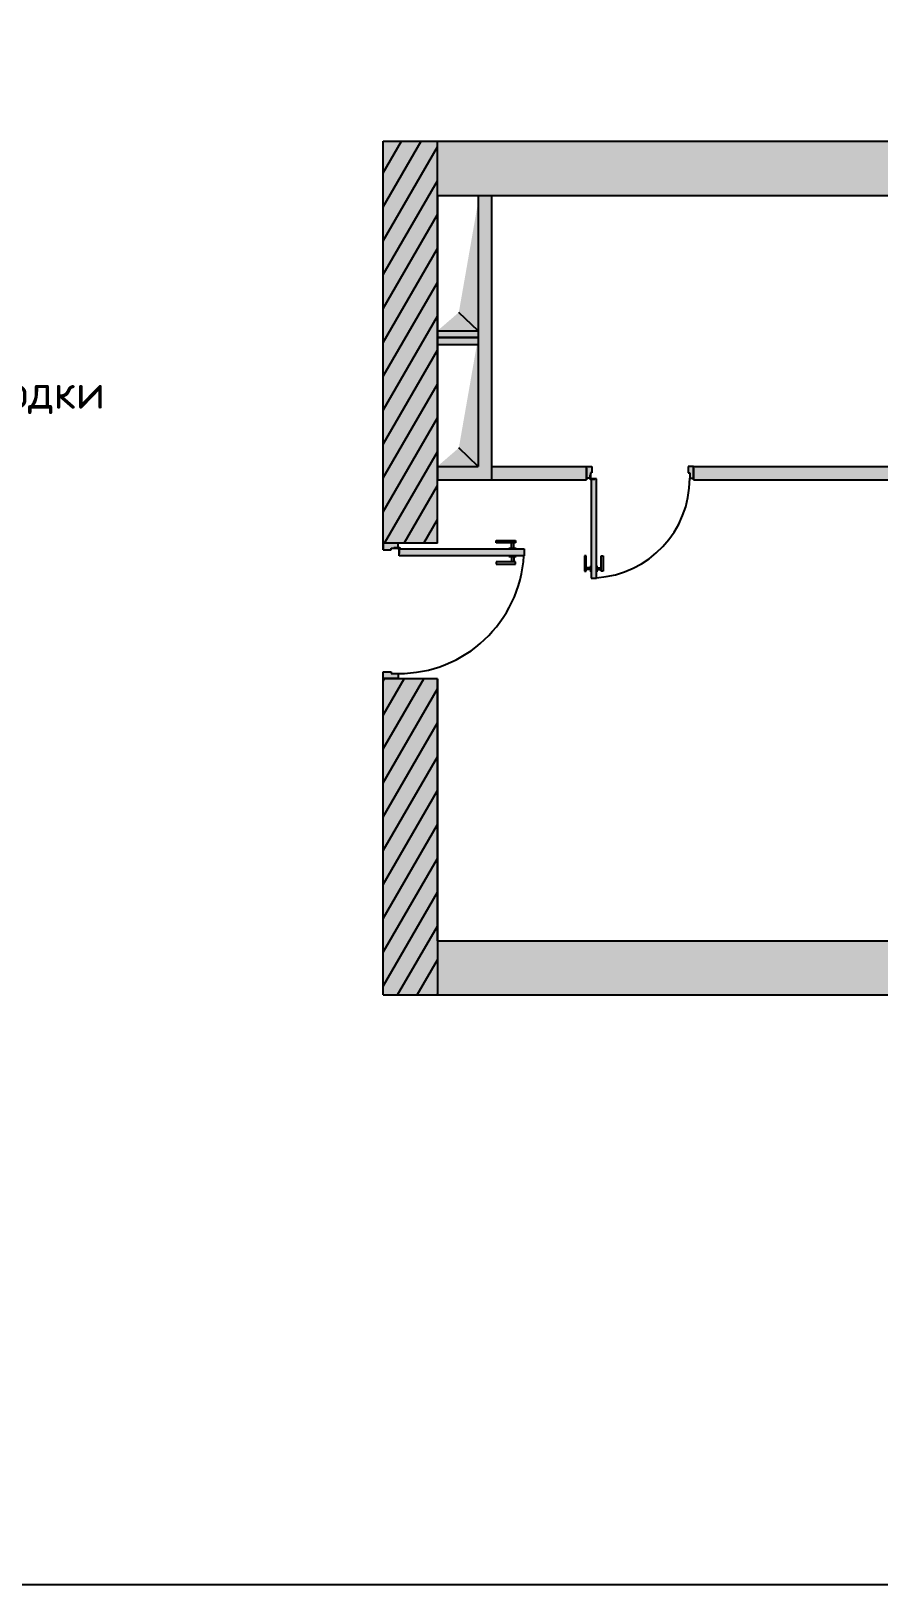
# Model space of a CAD drawing. Header units: inches. Extents: x -59797 to 874375, y -412711 to 5867.
# Drawn here: x 391964 to 398217, y -220553 to -209088 of the extents above; entities that cross this region are included whole.
import ezdxf

# ---------------------------------------------------------------- set-up
doc = ezdxf.new("R2010")
doc.units = ezdxf.units.IN
doc.header["$MEASUREMENT"] = 0
doc.layers.add('freecads.com', color=7, linetype='Continuous')
doc.styles.get("Standard").update_dxf_attribs({"font": 'GOST Common.ttf'})

# ---------------------------------------------------------------- blocks, each defined once
blk = doc.blocks.new('Door')
at = {"layer": 'freecads.com'}
for p, q in [((80583, -19290), (80583, -19202)), ((80583, -19202), (80622, -19202)), ((80622, -19249), (80612, -19249)), ((80612, -19249), (80612, -19290)), ((80622, -19202), (80622, -19249)), ((81373, -19202), (81333, -19202)), ((81333, -19202), (81333, -19249)), ((81333, -19249), (81344, -19249)), ((81344, -19249), (81344, -19290)), ((81373, -19290), (81373, -19202)), ((80612, -19290), (80583, -19290)), ((80610, -19290), (80610, -19264)), ((80610, -19264), (80612, -19264)), ((80612, -19290), (80610, -19290)), ((80612, -19264), (80612, -19290)), ((80617, -19295), (80617, -20026)), ((80656, -19295), (80617, -19295)), ((80643, -19295), (80617, -19295)), ((80617, -19295), (80617, -19297)), ((80617, -19297), (80643, -19297)), ((80643, -19297), (80643, -19295)), ((80656, -20026), (80656, -19295)), ((81344, -19290), (81373, -19290)), ((80581, -19863), (80567, -19863)), ((80567, -19863), (80567, -19975)), ((80581, -19975), (80581, -19863)), ((80617, -19936), (80612, -19936)), ((80612, -19936), (80612, -19980)), ((80617, -19980), (80617, -19936)), ((80656, -19980), (80656, -19936)), ((80656, -19936), (80660, -19936)), ((80660, -19936), (80660, -19980)), ((80692, -19975), (80692, -19863)), ((80692, -19863), (80705, -19863)), ((80705, -19863), (80705, -19975)), ((80567, -19975), (80581, -19975)), ((80612, -19951), (80581, -19951)), ((80612, -19964), (80581, -19964)), ((80612, -19980), (80617, -19980)), ((80617, -20026), (80656, -20026)), ((80660, -19980), (80656, -19980)), ((80660, -19951), (80692, -19951)), ((80660, -19964), (80692, -19964)), ((80705, -19975), (80692, -19975))]:
    blk.add_line(p, q, dxfattribs=at)
blk.add_circle((80613, -19294), 5.27, dxfattribs=at)
blk.add_arc((80613, -19294), 731, 273.3966, 0.2994, dxfattribs=at)

msp = doc.modelspace()

# ---------------------------------------------------------------- hatches: boundary and pattern name
at = {"true_color": 0x939598}
h = msp.add_hatch(color=252, dxfattribs=at)
h.dxf.hatch_style = 1
h.paths.add_polyline_path([(398373.5, -209900.3), (394960.5, -209900.3), (394960.5, -210300.3), (398373.5, -210300.3)])
h.paths.add_polyline_path([(394960.5, -209900.3), (394560.5, -209900.3), (394560.5, -212866.7), (394671.5, -212866.7), (394960.5, -212866.7), (394960.5, -210300.3)])
h.paths.add_polyline_path([(396060.5, -212312.6), (396060.5, -212300.3), (395360.5, -212300.3), (395360.5, -212400.3), (396060.5, -212400.3)])
h.paths.add_polyline_path([(407360.5, -218300.3), (406960.5, -218300.3), (405893.4, -218300.3), (405893.4, -218700.3), (407360.5, -218700.3)])
h.paths.add_polyline_path([(404560.5, -213800.3), (400695.1, -213800.3), (400695.1, -213900.3), (404560.5, -213900.3)])
h.paths.add_polyline_path([(404960.5, -213500.3), (404960.5, -213039.6), (404849.6, -213039.6), (404560.5, -213039.6), (404560.5, -213800.3), (404560.5, -213900.3), (404960.5, -213900.3)])
at = {"true_color": 0x636466}
h = msp.add_hatch(dxfattribs=at)
h.set_pattern_fill('ANSI31', color=251, scale=1000, angle=15)
h.set_pattern_definition([(60, (324050.29, -164512.36), (-108.25318, 62.5), [])])
h.paths.add_polyline_path([(394960.5, -209900.3), (394560.5, -209900.3), (394560.5, -212866.7), (394671.5, -212866.7), (394960.5, -212866.7)])
h.paths.add_polyline_path([(394960.5, -213866.7), (394560.5, -213866.7), (394560.5, -216200.3), (394960.5, -216200.3)])
at = {"true_color": 0x939598, "transparency": 33554687}
h = msp.add_hatch(color=252, dxfattribs=at)
h.dxf.hatch_style = 1
h.paths.add_polyline_path([(399260.5, -210300.3), (399160.5, -210300.3), (399160.5, -211250.3), (398860.5, -211250.3), (398860.5, -210300.3), (398760.5, -210300.3), (398760.5, -212300.3), (398760.5, -212400.3), (398860.5, -212400.3), (399260.5, -212400.3)])
h.paths.add_polyline_path([(399160.5, -211350.3), (399160.5, -211471.7), (399160.5, -212300.3), (398860.5, -212300.3), (398860.5, -211350.3)], flags=16)
h.paths.add_polyline_path([(395260.5, -211300.3), (394960.5, -211300.3), (394960.5, -211350.3), (395260.5, -211350.3)], flags=17)
h.paths.add_polyline_path([(395260.5, -211350.3), (394960.5, -211350.3), (394960.5, -211400.3), (395260.5, -211400.3)], flags=17)
h.paths.add_polyline_path([(395360.5, -210300.3), (395260.5, -210300.3), (395260.5, -212300.3), (394960.5, -212300.3), (394960.5, -212400.3), (395360.5, -212400.3)])
at = {"true_color": 0x000000, "transparency": 33554687}
h = msp.add_hatch(color=18, dxfattribs=at)
h.dxf.hatch_style = 1
h.paths.add_polyline_path([(395260.5, -210350.3), (395118.6, -211163.8), (395260.5, -211300.3)])
h.paths.add_polyline_path([(395118.6, -211163.8), (394960.5, -211300.3), (395260.5, -211300.3)])
h = msp.add_hatch(color=18, dxfattribs=at)
h.dxf.hatch_style = 1
h.paths.add_polyline_path([(395260.5, -211350.3), (395118.6, -212163.8), (395260.5, -212300.3)])
h.paths.add_polyline_path([(395118.6, -212163.8), (394960.5, -212300.3), (395260.5, -212300.3)])
at = {"true_color": 0x000000}
h = msp.add_hatch(color=18, dxfattribs=at)
h.dxf.hatch_style = 1
h.paths.add_polyline_path([(404991.6, -213616.1, -0.2057931), (404993.7, -213611.3), (404960.5, -213611.3), (404960.5, -213500.3), (405010.4, -213500.3), (405010.4, -213559.1), (404997.1, -213559.1), (404997.1, -213609.5, -0.5160729), (405004.8, -213617.2), (405036.3, -213617.2), (405053, -213617.2), (405053, -214427.1), (405058.5, -214427.1), (405058.5, -214446.5), (405098.5, -214446.5), (405098.5, -214335), (405115.1, -214335), (405115.1, -214476.4), (405098.5, -214476.4), (405098.5, -214463.1), (405058.5, -214463.1), (405058.5, -214482.6), (405053, -214482.6), (405053, -214540.6), (405003.1, -214540.6), (405003.1, -214482.6), (404997.5, -214482.6), (404997.5, -214463.1), (404957.6, -214463.1), (404957.6, -214476.4), (404941, -214476.4), (404941, -214335), (404957.6, -214335), (404957.6, -214446.5), (404997.5, -214446.5), (404997.5, -214427.1), (405003.1, -214427.1), (405003.1, -213620.7, -0.6777824)])
h.paths.add_polyline_path([(405958.9, -213500.3), (405909, -213500.3), (405909, -213559.1), (405922.3, -213559.1), (405922.3, -213611.3), (405958.9, -213611.3)])
h.paths.add_polyline_path([(404843.7, -212963.8), (404843.7, -212947.2), (403920.3, -212947.2), (403920.3, -212997.1), (404843.7, -212997.1)])
h.paths.add_polyline_path([(404125.8, -213042.6), (403984.4, -213042.6), (403984.4, -213059.2), (404125.8, -213059.2)])
h.paths.add_polyline_path([(404014.4, -213002.6), (403997.7, -213002.6), (403997.7, -213042.6), (404014.4, -213042.6)])
h.paths.add_polyline_path([(404033.8, -212997.1), (403978.3, -212997.1), (403978.3, -213002.6), (404033.8, -213002.6)])
h.paths.add_polyline_path([(404033.8, -212941.6), (403978.3, -212941.6), (403978.3, -212947.2), (404033.8, -212947.2)])
h.paths.add_polyline_path([(404014.4, -212901.7), (403997.7, -212901.7), (403997.7, -212941.6), (404014.4, -212941.6)])
h.paths.add_polyline_path([(404125.8, -212885.1), (403984.4, -212885.1), (403984.4, -212901.7), (404125.8, -212901.7)])
h.paths.add_polyline_path([(404960.5, -212989.7), (404901.7, -212989.7), (404901.7, -213003), (404882.9, -213003), (404882.9, -213005.3), (404850.5, -213005.3, -0.0589078), (404849.6, -213006.5), (404849.6, -213039.6), (404960.5, -213039.6)])
h.paths.add_polyline_path([(404843.7, -212995.4), (404843.7, -212997.1), (404841.4, -212997.1), (404840.2, -212997.1, 0.2057931), (404838.1, -213001.9, 0.6777824), (404849.6, -213006.5), (404849.6, -213003), (404851.3, -213003, 0.0418865), (404851.4, -213001.9, 0.4641531)])
h.paths.add_polyline_path([(404960.5, -212041.3), (404849.6, -212041.3), (404849.6, -212077.9), (404901.7, -212077.9), (404901.7, -212091.2), (404960.5, -212091.2)])
h.paths.add_polyline_path([(401635.3, -213610.9), (400712, -213610.9), (400712, -213659.1, -0.1489649), (400715.4, -213660.8), (401635.3, -213660.8)])
h.paths.add_polyline_path([(401571.2, -213548.8), (401429.8, -213548.8), (401429.8, -213565.4), (401571.2, -213565.4)])
h.paths.add_polyline_path([(401557.9, -213565.4), (401541.3, -213565.4), (401541.3, -213605.3), (401557.9, -213605.3)])
h.paths.add_polyline_path([(401577.3, -213605.3), (401521.9, -213605.3), (401521.9, -213610.9), (401577.3, -213610.9)])
h.paths.add_polyline_path([(401571.2, -213706.3), (401429.8, -213706.3), (401429.8, -213722.9), (401571.2, -213722.9)])
h.paths.add_polyline_path([(401557.9, -213666.3), (401541.3, -213666.3), (401541.3, -213706.3), (401557.9, -213706.3)])
h.paths.add_polyline_path([(401577.3, -213660.8), (401521.9, -213660.8), (401521.9, -213666.3), (401577.3, -213666.3)])
h.paths.add_polyline_path([(400695.1, -213666.7), (400672.8, -213666.7), (400653.9, -213666.7), (400653.9, -213653.4), (400595.1, -213653.4), (400595.1, -213703.3), (400695.1, -213703.3)])
h.paths.add_polyline_path([(400715.4, -213660.8), (400712, -213660.8), (400712, -213659.1, 0.4641531), (400704.2, -213665.6, 0.0418865), (400704.3, -213666.7), (400706, -213666.7), (400706, -213669), (400706, -213670.2, 0.6777824), (400717.5, -213665.6, 0.2057931)])
h.paths.add_polyline_path([(400695.1, -212705), (400595.1, -212705), (400595.1, -212754.9), (400653.9, -212754.9), (400653.9, -212741.6), (400695.1, -212741.6)])
h.paths.add_polyline_path([(401635.3, -214005.3), (400715.4, -214005.3, -0.1489649), (400712, -214007.1), (400712, -214038.6), (400712, -214055.3), (401635.3, -214055.3)])
h.paths.add_polyline_path([(400695.1, -213962.8), (400595.1, -213962.8), (400595.1, -214012.7), (400653.9, -214012.7), (400653.9, -213999.4), (400695.1, -213999.4)])
h.paths.add_polyline_path([(400706, -213995.9), (400706, -213999.4), (400704.3, -213999.4, 0.0418865), (400704.2, -214000.5, 0.4641531), (400712, -214007.1), (400712, -214005.3), (400714.2, -214005.3), (400715.4, -214005.3, 0.2057931), (400717.5, -214000.5, 0.6777824)])
h.paths.add_polyline_path([(400695.1, -214924.6), (400653.9, -214924.6), (400653.9, -214911.2), (400595.1, -214911.2), (400595.1, -214961.2), (400695.1, -214961.2), (400695.1, -214950.3)])
h.paths.add_polyline_path([(401557.9, -213959.9), (401541.3, -213959.9), (401541.3, -213999.8), (401557.9, -213999.8)])
h.paths.add_polyline_path([(401577.3, -213999.8), (401521.9, -213999.8), (401521.9, -214005.3), (401577.3, -214005.3)])
h.paths.add_polyline_path([(401571.2, -213943.2), (401429.8, -213943.2), (401429.8, -213959.9), (401571.2, -213959.9)])
h.paths.add_polyline_path([(401571.2, -214100.7), (401429.8, -214100.7), (401429.8, -214117.4), (401571.2, -214117.4)])
h.paths.add_polyline_path([(401557.9, -214060.8), (401541.3, -214060.8), (401541.3, -214100.7), (401557.9, -214100.7)])
h.paths.add_polyline_path([(401577.3, -214055.3), (401521.9, -214055.3), (401521.9, -214060.8), (401577.3, -214060.8)])
h.paths.add_polyline_path([(395600.7, -212909.3), (394680.9, -212909.3, -0.0589078), (394679.6, -212910.2), (394679.6, -212942.6), (394677.4, -212942.6), (394677.4, -212959.2), (395600.7, -212959.2)])
h.paths.add_polyline_path([(394671.5, -212866.7), (394560.5, -212866.7), (394560.5, -212916.7), (394619.3, -212916.7), (394619.3, -212903.3), (394638.2, -212903.3), (394638.2, -212901.1), (394670.5, -212901.1, -0.0589078), (394671.5, -212899.9)])
h.paths.add_polyline_path([(394671.5, -212899.9), (394671.5, -212903.3), (394669.7, -212903.3, 0.0418865), (394669.6, -212904.5, 0.4641531), (394677.4, -212911), (394677.4, -212909.3), (394679.6, -212909.3), (394680.9, -212909.3, 0.2057931), (394682.9, -212904.5, 0.6777824)])
h.paths.add_polyline_path([(395536.6, -213004.7), (395395.2, -213004.7), (395395.2, -213021.3), (395536.6, -213021.3)])
h.paths.add_polyline_path([(395523.3, -212964.8), (395506.7, -212964.8), (395506.7, -213004.7), (395523.3, -213004.7)])
h.paths.add_polyline_path([(395542.7, -212959.2), (395487.3, -212959.2), (395487.3, -212964.8), (395542.7, -212964.8)])
h.paths.add_polyline_path([(395536.6, -212847.2), (395395.2, -212847.2), (395395.2, -212863.8), (395536.6, -212863.8)])
h.paths.add_polyline_path([(395523.3, -212863.8), (395506.7, -212863.8), (395506.7, -212903.7), (395523.3, -212903.7)])
h.paths.add_polyline_path([(395542.7, -212903.7), (395487.3, -212903.7), (395487.3, -212909.3), (395542.7, -212909.3)])
h.paths.add_polyline_path([(394671.5, -213828.5), (394619.3, -213828.5), (394619.3, -213815.2), (394560.5, -213815.2), (394560.5, -213865.1), (394671.5, -213865.1)])
h = msp.add_hatch(color=18, dxfattribs=at)
h.dxf.hatch_style = 1
h.paths.add_polyline_path([(396085.1, -212391.9, -0.2057931), (396086.7, -212388.1), (396060.5, -212388.1), (396060.5, -212300.3), (396100, -212300.3), (396100, -212346.9), (396089.5, -212346.9), (396089.5, -212361.8), (396089.5, -212361.8), (396089.5, -212386.7, -0.5160729), (396095.6, -212392.8), (396133.7, -212392.8), (396133.7, -213033.6), (396138.1, -213033.6), (396138.1, -213049), (396169.7, -213049), (396169.7, -212960.8), (396182.8, -212960.8), (396182.8, -213072.7), (396169.7, -213072.7), (396169.7, -213062.2), (396138.1, -213062.2), (396138.1, -213077.5), (396133.7, -213077.5), (396133.7, -213121.8, 0.3984682), (396821.5, -212388.1), (396821.5, -212346.9), (396811, -212346.9), (396811, -212300.3), (396850.5, -212300.3), (396850.5, -212388.1), (396821.5, -212388.1, -0.3984682), (396133.7, -213121.8), (396133.7, -213123.4), (396094.2, -213123.4), (396094.2, -213077.5), (396089.8, -213077.5), (396089.8, -213062.2), (396058.2, -213062.2), (396058.2, -213072.7), (396045, -213072.7), (396045, -212960.8), (396058.2, -212960.8), (396058.2, -213049), (396089.8, -213049), (396089.8, -213033.6), (396094.2, -213033.6), (396094.2, -212395.6, -0.6777824)])
at = {"true_color": 0x939598}
h = msp.add_hatch(color=252, dxfattribs=at)
h.dxf.hatch_style = 1
h.paths.add_polyline_path([(398760.5, -212300.3), (396850.5, -212300.3), (396850.5, -212400.3), (398760.5, -212400.3)])
h = msp.add_hatch(color=252, dxfattribs=at)
h.dxf.hatch_style = 1
h.paths.add_polyline_path([(398760.5, -212300.3), (396850.5, -212300.3), (396850.5, -212400.3), (398760.5, -212400.3)])
h = msp.add_hatch(color=252, dxfattribs=at)
h.dxf.hatch_style = 1
h.paths.add_polyline_path([(404848.1, -218300.3), (403481.4, -218300.3), (403093.5, -218300.3), (399418.8, -218300.3), (399418.8, -218700.3), (404848.1, -218700.3)])
h.paths.add_polyline_path([(398860.5, -213900.3), (398760.5, -213900.3), (398760.5, -214197.7), (398760.5, -215800.3), (394960.5, -215800.3), (394960.5, -214050.3), (394960.5, -213866.7), (394560.5, -213866.7), (394560.5, -216200.3), (398460.5, -216200.3), (398460.5, -218300.3), (398860.5, -218300.3), (398860.5, -214950.3), (398860.5, -214850.3)])
h = msp.add_hatch(color=252, dxfattribs=at)
h.dxf.hatch_style = 1
h.paths.add_polyline_path([(404848.1, -218300.3), (403481.4, -218300.3), (403093.5, -218300.3), (399418.8, -218300.3), (399418.8, -218700.3), (404848.1, -218700.3)])
h.paths.add_polyline_path([(398860.5, -213900.3), (398760.5, -213900.3), (398760.5, -214197.7), (398760.5, -215800.3), (394960.5, -215800.3), (394960.5, -214050.3), (394960.5, -213866.7), (394560.5, -213866.7), (394560.5, -216200.3), (398460.5, -216200.3), (398460.5, -218300.3), (398860.5, -218300.3), (398860.5, -214950.3), (398860.5, -214850.3)])

# ---------------------------------------------------------------- linework, layer by layer
for p, q in [((394560.5, -209900.3), (398460.5, -209900.3)), ((394560.5, -212916.7), (394560.5, -209900.3)), ((394560.5, -209900.3), (398460.5, -209900.3)), ((394560.5, -212916.7), (394560.5, -209900.3)), ((394960.5, -210300.3), (398460.5, -210300.3)), ((394960.5, -212866.7), (394960.5, -210300.3)), ((394960.5, -210300.3), (394960.5, -212400.3)), ((394960.5, -210300.3), (398460.5, -210300.3)), ((394960.5, -212866.7), (394960.5, -210300.3)), ((394960.5, -210300.3), (394960.5, -212400.3)), ((395260.5, -210300.3), (395260.5, -212300.3)), ((395260.5, -210300.3), (395260.5, -212300.3)), ((395360.5, -210300.3), (395360.5, -212400.3)), ((395360.5, -210300.3), (395360.5, -212400.3)), ((394960.5, -211300.3), (395260.5, -211300.3)), ((394960.5, -211300.3), (395260.5, -211300.3)), ((394960.5, -211350.3), (395260.5, -211350.3)), ((394960.5, -211350.3), (395260.5, -211350.3)), ((394960.5, -211400.3), (395260.5, -211400.3)), ((394960.5, -211400.3), (395260.5, -211400.3)), ((394960.5, -212300.3), (395260.5, -212300.3)), ((394960.5, -212300.3), (395260.5, -212300.3)), ((395360.5, -212300.3), (396060.5, -212300.3)), ((395360.5, -212300.3), (396060.5, -212300.3)), ((396060.5, -212400.3), (396060.5, -212300.3)), ((396060.5, -212400.3), (396060.5, -212300.3)), ((396850.5, -212300.3), (398760.5, -212300.3)), ((396850.5, -212400.3), (396850.5, -212300.3)), ((396850.5, -212300.3), (398760.5, -212300.3)), ((396850.5, -212400.3), (396850.5, -212300.3)), ((394960.5, -212400.3), (396060.5, -212400.3)), ((394960.5, -212400.3), (396060.5, -212400.3)), ((395360.5, -212400.3), (396060.5, -212400.3)), ((395360.5, -212400.3), (396060.5, -212400.3)), ((396850.5, -212400.3), (398760.5, -212400.3)), ((396850.5, -212400.3), (398760.5, -212400.3)), ((394960.5, -212866.7), (394560.5, -212866.7)), ((394960.5, -212866.7), (394560.5, -212866.7)), ((394560.5, -216200.3), (394560.5, -213815.2)), ((394560.5, -216200.3), (394560.5, -213815.2)), ((394960.5, -213866.7), (394560.5, -213866.7)), ((394960.5, -213866.7), (394560.5, -213866.7)), ((394960.5, -215800.3), (394960.5, -213866.7)), ((394960.5, -215800.3), (394960.5, -213866.7)), ((394960.5, -215800.3), (398760.5, -215800.3)), ((394960.5, -215800.3), (398760.5, -215800.3)), ((394560.5, -216200.3), (398460.5, -216200.3)), ((394560.5, -216200.3), (398460.5, -216200.3))]:
    msp.add_line(p, q)
at = {"color": 7}
for p, q in [((394960.5, -210300.3), (394960.5, -209900.3)), ((394960.5, -210300.3), (394960.5, -209900.3)), ((395260.5, -211300.3), (395118.6, -211163.8)), ((395260.5, -212300.3), (395118.6, -212163.8)), ((394960.5, -213866.7), (394960.5, -216200.3)), ((394960.5, -215800.3), (394960.5, -214050.3)), ((394960.5, -215800.3), (394960.5, -214050.3)), ((394960.5, -215800.3), (394960.5, -215625.3)), ((394960.5, -215800.3), (394960.5, -215625.3)), ((394960.5, -215800.3), (394960.5, -215625.3)), ((394960.5, -215800.3), (394960.5, -215625.3))]:
    msp.add_line(p, q, dxfattribs=at)
at = {"color": 7, "lineweight": 30}
msp.add_line((394960.5, -211350.3), (395260.5, -211350.3), dxfattribs=at)
msp.add_line((394960.5, -211350.3), (395260.5, -211350.3), dxfattribs=at)
at = {"color": 7}
msp.add_lwpolyline([(369538.6, -220553.4), (369538.6, -160553.4), (449538.6, -160553.4), (449538.6, -220553.4), (369538.6, -220553.4)], dxfattribs=at)
at = {"layer": 'freecads.com'}
for p, q in [((396060.5, -212312.6), (396060.5, -212400.3)), ((396060.5, -212312.6), (396060.5, -212400.3)), ((396850.5, -212312.6), (396850.5, -212400.3)), ((396850.5, -212312.6), (396850.5, -212400.3)), ((394671.5, -212866.7), (394560.5, -212866.7)), ((394560.5, -212866.7), (394560.5, -212916.7)), ((394671.5, -212866.7), (394560.5, -212866.7)), ((394560.5, -212866.7), (394560.5, -212916.7)), ((394619.3, -212916.7), (394619.3, -212903.3)), ((394619.3, -212903.3), (394671.5, -212903.3)), ((394619.3, -212916.7), (394619.3, -212903.3)), ((394619.3, -212903.3), (394671.5, -212903.3)), ((394671.5, -212901.1), (394638.2, -212901.1)), ((394638.2, -212901.1), (394638.2, -212903.3)), ((394671.5, -212901.1), (394638.2, -212901.1)), ((394638.2, -212901.1), (394638.2, -212903.3)), ((394638.2, -212903.3), (394671.5, -212903.3)), ((394638.2, -212903.3), (394671.5, -212903.3)), ((394671.5, -212903.3), (394671.5, -212866.7)), ((394671.5, -212903.3), (394671.5, -212866.7)), ((394671.5, -212903.3), (394671.5, -212901.1)), ((394671.5, -212903.3), (394671.5, -212901.1)), ((395395.2, -212863.8), (395395.2, -212847.2)), ((395395.2, -212847.2), (395536.6, -212847.2)), ((395395.2, -212863.8), (395395.2, -212847.2)), ((395395.2, -212847.2), (395536.6, -212847.2)), ((395536.6, -212863.8), (395395.2, -212863.8)), ((395536.6, -212863.8), (395395.2, -212863.8)), ((395487.3, -212909.3), (395487.3, -212903.7)), ((395487.3, -212903.7), (395542.7, -212903.7)), ((395487.3, -212909.3), (395487.3, -212903.7)), ((395487.3, -212903.7), (395542.7, -212903.7)), ((395506.7, -212903.7), (395506.7, -212863.8)), ((395506.7, -212903.7), (395506.7, -212863.8)), ((395523.3, -212903.7), (395523.3, -212863.8)), ((395523.3, -212903.7), (395523.3, -212863.8)), ((395536.6, -212847.2), (395536.6, -212863.8)), ((395536.6, -212847.2), (395536.6, -212863.8)), ((395542.7, -212903.7), (395542.7, -212909.3)), ((395542.7, -212903.7), (395542.7, -212909.3)), ((394560.5, -212916.7), (394619.3, -212916.7)), ((394560.5, -212916.7), (394619.3, -212916.7)), ((394677.4, -212909.3), (395600.7, -212909.3)), ((394677.4, -212959.2), (394677.4, -212909.3)), ((394677.4, -212942.6), (394677.4, -212909.3)), ((394677.4, -212909.3), (394679.6, -212909.3)), ((394677.4, -212909.3), (395600.7, -212909.3)), ((394677.4, -212959.2), (394677.4, -212909.3)), ((394677.4, -212942.6), (394677.4, -212909.3)), ((394677.4, -212909.3), (394679.6, -212909.3)), ((394679.6, -212942.6), (394677.4, -212942.6)), ((394679.6, -212942.6), (394677.4, -212942.6)), ((395600.7, -212959.2), (394677.4, -212959.2)), ((395600.7, -212959.2), (394677.4, -212959.2)), ((394679.6, -212909.3), (394679.6, -212942.6)), ((394679.6, -212909.3), (394679.6, -212942.6)), ((395536.6, -213004.7), (395395.2, -213004.7)), ((395395.2, -213004.7), (395395.2, -213021.3)), ((395536.6, -213004.7), (395395.2, -213004.7)), ((395395.2, -213004.7), (395395.2, -213021.3)), ((395395.2, -213021.3), (395536.6, -213021.3)), ((395395.2, -213021.3), (395536.6, -213021.3)), ((395542.7, -212909.3), (395487.3, -212909.3)), ((395542.7, -212909.3), (395487.3, -212909.3)), ((395542.7, -212959.2), (395487.3, -212959.2)), ((395487.3, -212959.2), (395487.3, -212964.8)), ((395542.7, -212959.2), (395487.3, -212959.2)), ((395487.3, -212959.2), (395487.3, -212964.8)), ((395487.3, -212964.8), (395542.7, -212964.8)), ((395487.3, -212964.8), (395542.7, -212964.8)), ((395506.7, -212964.8), (395506.7, -213004.7)), ((395506.7, -212964.8), (395506.7, -213004.7)), ((395523.3, -212964.8), (395523.3, -213004.7)), ((395523.3, -212964.8), (395523.3, -213004.7)), ((395536.6, -213021.3), (395536.6, -213004.7)), ((395536.6, -213021.3), (395536.6, -213004.7)), ((395542.7, -212964.8), (395542.7, -212959.2)), ((395542.7, -212964.8), (395542.7, -212959.2)), ((395600.7, -212909.3), (395600.7, -212959.2)), ((395600.7, -212909.3), (395600.7, -212959.2)), ((394560.5, -213865.1), (394560.5, -213815.2)), ((394560.5, -213815.2), (394619.3, -213815.2)), ((394560.5, -213865.1), (394560.5, -213815.2)), ((394560.5, -213815.2), (394619.3, -213815.2)), ((394619.3, -213815.2), (394619.3, -213828.5)), ((394619.3, -213815.2), (394619.3, -213828.5)), ((394671.5, -213865.1), (394560.5, -213865.1)), ((394671.5, -213865.1), (394560.5, -213865.1)), ((394619.3, -213828.5), (394671.5, -213828.5)), ((394619.3, -213828.5), (394671.5, -213828.5)), ((394671.5, -213828.5), (394671.5, -213865.1)), ((394671.5, -213828.5), (394671.5, -213865.1))]:
    msp.add_line(p, q, dxfattribs=at)
msp.add_circle((394676.3, -212904.5), 6.66, dxfattribs=at)
msp.add_circle((394676.3, -212904.5), 6.66, dxfattribs=at)
msp.add_arc((394676.3, -212904.5), 924.1, 269.70056, 356.60341, dxfattribs=at)
msp.add_arc((394676.3, -212904.5), 924.1, 269.70056, 356.60341, dxfattribs=at)

# ---------------------------------------------------------------- block references
at = {"color": 7}
msp.add_blockref('Door', (315477.6, -193097.9), dxfattribs=at)

# ---------------------------------------------------------------- texts
msp.add_text('Существующие стены и перегородки', height=250, dxfattribs=at).set_placement((387059.5, -211874.4))

doc.saveas('drawing.dxf')
